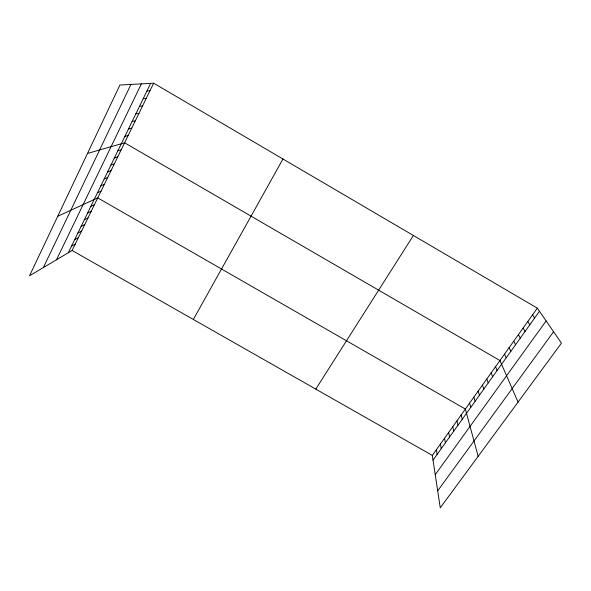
<?xml version="1.0" encoding="UTF-8"?>
<svg xmlns="http://www.w3.org/2000/svg" width="591" height="591" viewBox="0 0 591 591"><rect width="100%" height="100%" fill="white"/><g stroke="black" fill="none" stroke-linecap="round" stroke-linejoin="round"><path stroke-width="0.89" d="M43.379 267.56L130.958 84.424M56.514 259.759L141.375 83.856M68.297 252.756L150.661 83.353M153.66 83.191L119.921 85.023L29.55 275.768L72.124 250.488L153.66 83.191L537.315 308.147L561.45 343.135L440.265 507.809L432.302 455.41L537.315 308.147M193.346 319.458L282.971 159.016M315.786 389.114L413.39 235.477M433.018 460.13L539.472 311.272M435.227 474.669L546.136 320.928M437.687 490.833L553.582 331.728M71.467 246.24L75.264 244.046M74.658 239.687L78.418 237.567M77.857 233.098L81.595 231.051M81.085 226.464L84.786 224.499M84.328 219.793L88 217.909M87.586 213.085L91.236 211.282M90.866 206.34L94.486 204.612M57.748 216.254L97.751 197.904L465.353 409.053L478.149 456.326M97.493 192.718L101.039 191.159M100.832 185.847L104.348 184.377M104.193 178.94L107.673 177.551M107.569 171.988L111.019 170.681M110.968 164.992L114.388 163.773M114.388 157.952L117.772 156.822M117.831 150.875L121.185 149.833M87.498 153.453L124.612 142.8L499.949 360.547L518.056 402.102M124.886 136.366L128.166 135.516M128.498 128.941L131.734 128.181M132.133 121.465L135.332 120.8M135.79 113.937L138.951 113.369M139.476 106.365L142.594 105.9M143.177 98.741L146.265 98.379M146.908 91.073L149.951 90.807M72.124 250.488L432.302 455.41M532.543 314.833L534.633 318.039M527.807 321.482L529.824 324.769M523.094 328.094L525.044 331.455M518.403 334.661L520.287 338.096M513.749 341.192L515.566 344.701M509.124 347.685L510.875 351.261M504.522 354.135L506.206 357.784M495.539 366.73L497.097 370.527M491.151 372.884L492.65 376.748M486.792 379.001L488.232 382.924M482.455 385.081L483.837 389.07M478.141 391.124L479.464 395.187M473.856 397.137L475.12 401.259M469.594 403.114L470.798 407.302M461.143 414.963L462.236 419.278M456.954 420.844L457.988 425.217M452.787 426.68L453.77 431.12M448.643 432.494L449.574 436.985M444.521 438.271L445.4 442.822M440.428 444.018L441.248 448.628M436.35 449.729L437.126 454.398"/></g></svg>
